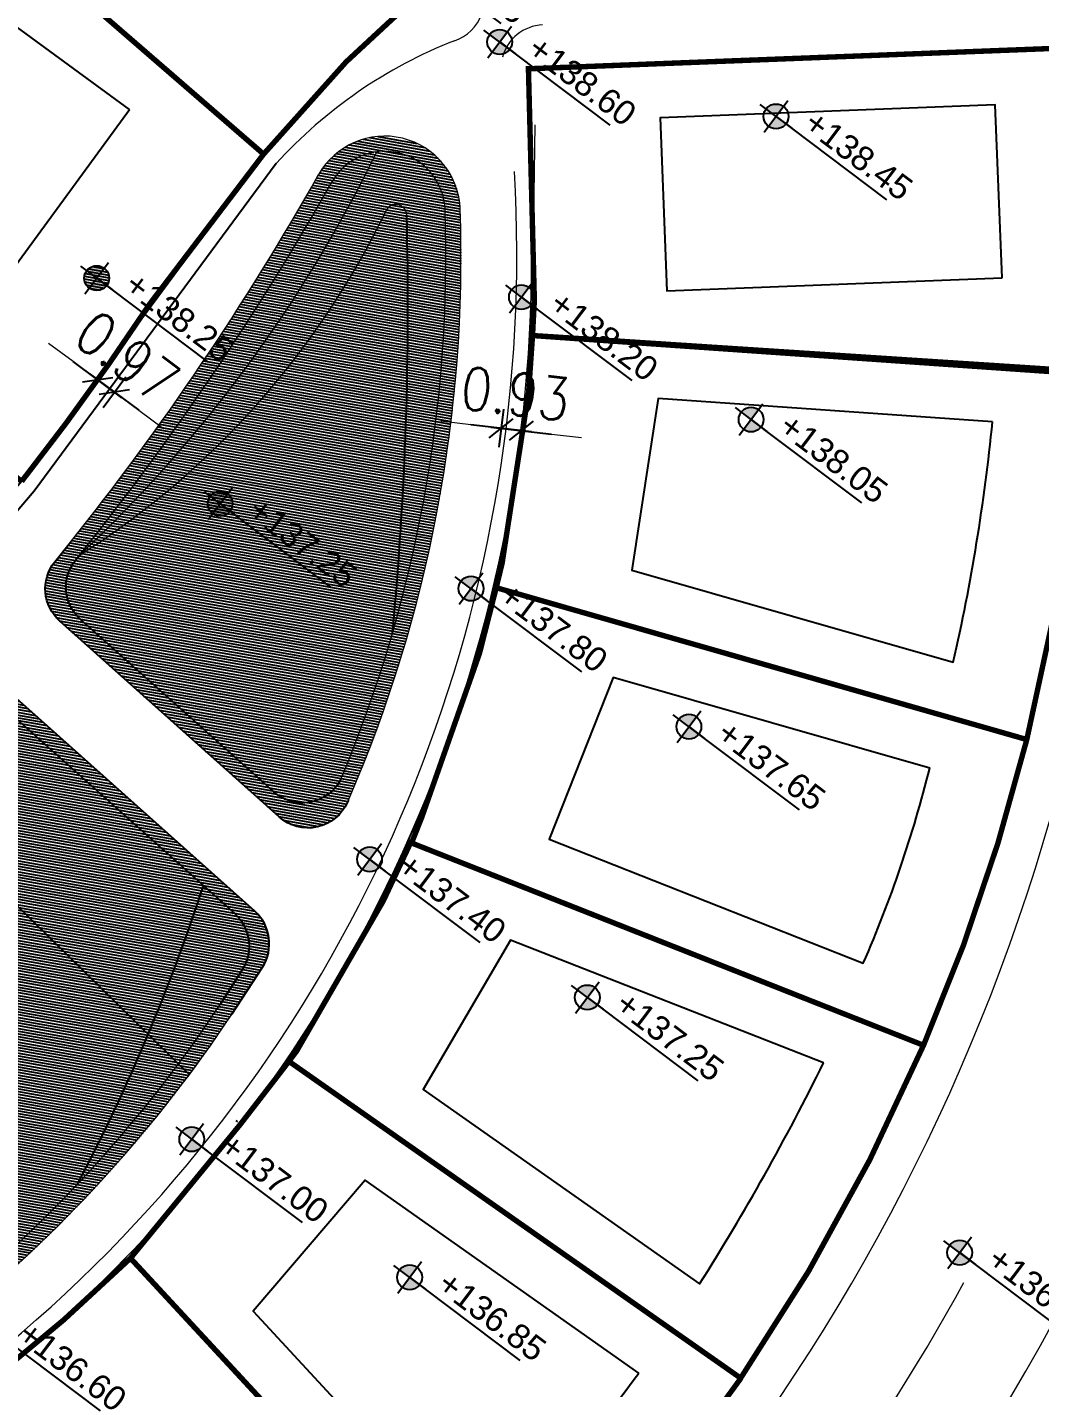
# Model space of a CAD drawing. Header units: inches. Extents: x 2 to 806, y 2 to 666.
# Drawn here: x 343.7 to 390.5, y 373.7 to 436.6 of the extents above; entities that cross this region are included whole.
import ezdxf
from ezdxf.enums import TextEntityAlignment as Align

# ---------------------------------------------------------------- set-up
doc = ezdxf.new("R2010")
doc.units = ezdxf.units.IN
doc.header["$MEASUREMENT"] = 0
for name, pattern in [('ACAD_ISO04W100', [30, 24, -3, 0, -3]), ('DASHED', [0.75, 0.5, -0.25]), ('DASHED2', [0.375, 0.25, -0.125])]:
    doc.linetypes.add(name, pattern=pattern)
for name, color, linetype in [('.', 7, 'Continuous'), ('ASPHALT', 4, 'Continuous'), ('CL', 1, 'ACAD_ISO04W100'), ('comments', 1, 'Continuous'), ('ELV2', 4, 'Continuous'), ('furniture', 8, 'Continuous'), ('Land line', 210, 'Continuous'), ('pathway levels', 250, 'Continuous'), ('PAVEMENT', 2, 'Continuous'), ('sec line', 252, 'ACAD_ISO04W100'), ('set pack', 253, 'DASHED2'), ('V-NODE-TEXT', 11, 'Continuous'), ('Water Surface Level', 10, 'Continuous')]:
    doc.layers.add(name, color=color, linetype=linetype)
doc.styles.add('AUC-2-5', font='romans.shx', dxfattribs={"width": 0.85})
doc.styles.add('SDC-TEXT', font='arial.ttf')
doc.dimstyles.new('AUC-750-N mtr', dxfattribs={"dimscale": 0.5625, "dimtxt": 3.5, "dimasz": 2.5, "dimexe": 2.5, "dimexo": 2, "dimgap": 1.2, "dimtad": 1, "dimzin": 1, "dimdsep": 46, "dimtxsty": 'AUC-2-5', "dimblk": 'AUC-DIMTICK', "dimcen": 1, "dimse1": 1, "dimse2": 1, "dimclrd": 1, "dimclre": 1, "dimclrt": 2, "dimadec": 0, "dimazin": 0, "dimtfac": 1, "dimtix": 1, "dimtmove": 2, "dimatfit": 3, "dimfxl": 1, "dimlwd": 0, "dimlwe": -1, "dimarcsym": 0})
pattern_1 = [(349.850078208, (-1019091.39202, 51543.46572), (0.022028057086, 0.123043751166), [])]

# ---------------------------------------------------------------- blocks, each defined once
blk = doc.blocks.new('*U361')
for points in [[(0, 1.02, 0.414214), (-1.02, 0), (0, 0)], [(0, -1.02, 0.414214), (1.02, 0), (0, 0)]]:
    blk.add_hatch(color=256).paths.add_polyline_path(points)
for p, q in [((0, -1.62), (0, 1.62)), ((1.62, 0), (-1.62, 0)), ((0, 0), (1.62, 0)), ((11.38, 0), (1.62, 0))]:
    blk.add_line(p, q)
blk.add_circle((0, 0), 1.02)
at = {"style": 'SDC-TEXT'}
blk.add_attdef('LEVEL', text='', height=2, dxfattribs=at).set_placement((2.24, 2.53), align=Align.TOP_LEFT)
blk.add_attdef('T.O.C.', (2.24, -2.56), '', height=2, dxfattribs=at)
blk = doc.blocks.new('*U362')
for points in [[(0, 1.02, 0.414214), (-1.02, 0), (0, 0)], [(0, -1.02, 0.414214), (1.02, 0), (0, 0)]]:
    blk.add_hatch(color=256).paths.add_polyline_path(points)
for p, q in [((0, -1.62), (0, 1.62)), ((1.62, 0), (-1.62, 0)), ((0, 0), (1.62, 0)), ((11.38, 0), (1.62, 0))]:
    blk.add_line(p, q)
blk.add_circle((0, 0), 1.02)
at = {"style": 'SDC-TEXT'}
blk.add_attdef('LEVEL', text='', height=2, dxfattribs=at).set_placement((2.24, 2.53), align=Align.TOP_LEFT)
blk.add_attdef('T.O.C.', (2.24, -2.56), '', height=2, dxfattribs=at)
blk = doc.blocks.new('*U330')
for points in [[(0, 1.02, 0.414214), (-1.02, 0), (0, 0)], [(0, -1.02, 0.414214), (1.02, 0), (0, 0)]]:
    blk.add_hatch(color=256).paths.add_polyline_path(points)
for p, q in [((0, -1.62), (0, 1.62)), ((1.62, 0), (-1.62, 0)), ((0, 0), (1.62, 0)), ((11.38, 0), (1.62, 0))]:
    blk.add_line(p, q)
blk.add_circle((0, 0), 1.02)
at = {"style": 'SDC-TEXT'}
blk.add_attdef('LEVEL', text='', height=2, dxfattribs=at).set_placement((2.24, 2.53), align=Align.TOP_LEFT)
blk.add_attdef('T.O.C.', (2.24, -2.56), '', height=2, dxfattribs=at)
blk = doc.blocks.new('*U331')
for points in [[(0, 1.02, 0.414214), (-1.02, 0), (0, 0)], [(0, -1.02, 0.414214), (1.02, 0), (0, 0)]]:
    blk.add_hatch(color=256).paths.add_polyline_path(points)
for p, q in [((0, -1.62), (0, 1.62)), ((1.62, 0), (-1.62, 0)), ((0, 0), (1.62, 0)), ((11.38, 0), (1.62, 0))]:
    blk.add_line(p, q)
blk.add_circle((0, 0), 1.02)
at = {"style": 'SDC-TEXT'}
blk.add_attdef('LEVEL', text='', height=2, dxfattribs=at).set_placement((2.24, 2.53), align=Align.TOP_LEFT)
blk.add_attdef('T.O.C.', (2.24, -2.56), '', height=2, dxfattribs=at)
blk = doc.blocks.new('*U332')
for points in [[(0, 1.02, 0.414214), (-1.02, 0), (0, 0)], [(0, -1.02, 0.414214), (1.02, 0), (0, 0)]]:
    blk.add_hatch(color=256).paths.add_polyline_path(points)
for p, q in [((0, -1.62), (0, 1.62)), ((1.62, 0), (-1.62, 0)), ((0, 0), (1.62, 0)), ((11.38, 0), (1.62, 0))]:
    blk.add_line(p, q)
blk.add_circle((0, 0), 1.02)
at = {"style": 'SDC-TEXT'}
blk.add_attdef('LEVEL', text='', height=2, dxfattribs=at).set_placement((2.24, 2.53), align=Align.TOP_LEFT)
blk.add_attdef('T.O.C.', (2.24, -2.56), '', height=2, dxfattribs=at)
blk = doc.blocks.new('*U333')
for points in [[(0, 1.02, 0.414214), (-1.02, 0), (0, 0)], [(0, -1.02, 0.414214), (1.02, 0), (0, 0)]]:
    blk.add_hatch(color=256).paths.add_polyline_path(points)
for p, q in [((0, -1.62), (0, 1.62)), ((1.62, 0), (-1.62, 0)), ((0, 0), (1.62, 0)), ((11.38, 0), (1.62, 0))]:
    blk.add_line(p, q)
blk.add_circle((0, 0), 1.02)
at = {"style": 'SDC-TEXT'}
blk.add_attdef('LEVEL', text='', height=2, dxfattribs=at).set_placement((2.24, 2.53), align=Align.TOP_LEFT)
blk.add_attdef('T.O.C.', (2.24, -2.56), '', height=2, dxfattribs=at)
blk = doc.blocks.new('*U334')
for points in [[(0, 1.02, 0.414214), (-1.02, 0), (0, 0)], [(0, -1.02, 0.414214), (1.02, 0), (0, 0)]]:
    blk.add_hatch(color=256).paths.add_polyline_path(points)
for p, q in [((0, -1.62), (0, 1.62)), ((1.62, 0), (-1.62, 0)), ((0, 0), (1.62, 0)), ((11.38, 0), (1.62, 0))]:
    blk.add_line(p, q)
blk.add_circle((0, 0), 1.02)
at = {"style": 'SDC-TEXT'}
blk.add_attdef('LEVEL', text='', height=2, dxfattribs=at).set_placement((2.24, 2.53), align=Align.TOP_LEFT)
blk.add_attdef('T.O.C.', (2.24, -2.56), '', height=2, dxfattribs=at)
blk = doc.blocks.new('*U220')
for points in [[(0, 1.02, 0.414214), (-1.02, 0), (0, 0)], [(0, -1.02, 0.414214), (1.02, 0), (0, 0)]]:
    blk.add_hatch(color=256).paths.add_polyline_path(points)
for p, q in [((0, -1.62), (0, 1.62)), ((1.62, 0), (-1.62, 0)), ((0, 0), (1.62, 0)), ((11.38, 0), (1.62, 0))]:
    blk.add_line(p, q)
blk.add_circle((0, 0), 1.02)
at = {"style": 'SDC-TEXT'}
blk.add_attdef('LEVEL', text='', height=2, dxfattribs=at).set_placement((2.24, 2.53), align=Align.TOP_LEFT)
blk.add_attdef('T.O.C.', (2.24, -2.56), '', height=2, dxfattribs=at)
blk = doc.blocks.new('*U221')
for points in [[(0, 1.02, 0.414214), (-1.02, 0), (0, 0)], [(0, -1.02, 0.414214), (1.02, 0), (0, 0)]]:
    blk.add_hatch(color=256).paths.add_polyline_path(points)
for p, q in [((0, -1.62), (0, 1.62)), ((1.62, 0), (-1.62, 0)), ((0, 0), (1.62, 0)), ((11.38, 0), (1.62, 0))]:
    blk.add_line(p, q)
blk.add_circle((0, 0), 1.02)
at = {"style": 'SDC-TEXT'}
blk.add_attdef('LEVEL', text='', height=2, dxfattribs=at).set_placement((2.24, 2.53), align=Align.TOP_LEFT)
blk.add_attdef('T.O.C.', (2.24, -2.56), '', height=2, dxfattribs=at)
blk = doc.blocks.new('*U135')
for points in [[(0, 1.02, 0.414214), (-1.02, 0), (0, 0)], [(0, -1.02, 0.414214), (1.02, 0), (0, 0)]]:
    blk.add_hatch(color=256).paths.add_polyline_path(points)
for p, q in [((0, -1.62), (0, 1.62)), ((1.62, 0), (-1.62, 0)), ((0, 0), (1.62, 0)), ((11.38, 0), (1.62, 0))]:
    blk.add_line(p, q)
blk.add_circle((0, 0), 1.02)
at = {"style": 'SDC-TEXT'}
blk.add_attdef('LEVEL', text='', height=2, dxfattribs=at).set_placement((2.24, 2.53), align=Align.TOP_LEFT)
blk.add_attdef('T.O.C.', (2.24, -2.56), '', height=2, dxfattribs=at)
blk = doc.blocks.new('*U136')
for points in [[(0, 1.02, 0.414214), (-1.02, 0), (0, 0)], [(0, -1.02, 0.414214), (1.02, 0), (0, 0)]]:
    blk.add_hatch(color=256).paths.add_polyline_path(points)
for p, q in [((0, -1.62), (0, 1.62)), ((1.62, 0), (-1.62, 0)), ((0, 0), (1.62, 0)), ((11.38, 0), (1.62, 0))]:
    blk.add_line(p, q)
blk.add_circle((0, 0), 1.02)
at = {"style": 'SDC-TEXT'}
blk.add_attdef('LEVEL', text='', height=2, dxfattribs=at).set_placement((2.24, 2.53), align=Align.TOP_LEFT)
blk.add_attdef('T.O.C.', (2.24, -2.56), '', height=2, dxfattribs=at)
blk = doc.blocks.new('*U137')
for points in [[(0, 1.02, 0.414214), (-1.02, 0), (0, 0)], [(0, -1.02, 0.414214), (1.02, 0), (0, 0)]]:
    blk.add_hatch(color=256).paths.add_polyline_path(points)
for p, q in [((0, -1.62), (0, 1.62)), ((1.62, 0), (-1.62, 0)), ((0, 0), (1.62, 0)), ((11.38, 0), (1.62, 0))]:
    blk.add_line(p, q)
blk.add_circle((0, 0), 1.02)
at = {"style": 'SDC-TEXT'}
blk.add_attdef('LEVEL', text='', height=2, dxfattribs=at).set_placement((2.24, 2.53), align=Align.TOP_LEFT)
blk.add_attdef('T.O.C.', (2.24, -2.56), '', height=2, dxfattribs=at)
blk = doc.blocks.new('*U130')
for points in [[(0, 1.02, 0.414214), (-1.02, 0), (0, 0)], [(0, -1.02, 0.414214), (1.02, 0), (0, 0)]]:
    blk.add_hatch(color=256).paths.add_polyline_path(points)
for p, q in [((0, -1.62), (0, 1.62)), ((1.62, 0), (-1.62, 0)), ((0, 0), (1.62, 0)), ((11.38, 0), (1.62, 0))]:
    blk.add_line(p, q)
blk.add_circle((0, 0), 1.02)
at = {"style": 'SDC-TEXT'}
blk.add_attdef('LEVEL', text='', height=2, dxfattribs=at).set_placement((2.24, 2.53), align=Align.TOP_LEFT)
blk.add_attdef('T.O.C.', (2.24, -2.56), '', height=2, dxfattribs=at)
blk = doc.blocks.new('*U131')
for points in [[(0, 1.02, 0.414214), (-1.02, 0), (0, 0)], [(0, -1.02, 0.414214), (1.02, 0), (0, 0)]]:
    blk.add_hatch(color=256).paths.add_polyline_path(points)
for p, q in [((0, -1.62), (0, 1.62)), ((1.62, 0), (-1.62, 0)), ((0, 0), (1.62, 0)), ((11.38, 0), (1.62, 0))]:
    blk.add_line(p, q)
blk.add_circle((0, 0), 1.02)
at = {"style": 'SDC-TEXT'}
blk.add_attdef('LEVEL', text='', height=2, dxfattribs=at).set_placement((2.24, 2.53), align=Align.TOP_LEFT)
blk.add_attdef('T.O.C.', (2.24, -2.56), '', height=2, dxfattribs=at)
blk = doc.blocks.new('*U128')
for points in [[(0, 1.02, 0.414214), (-1.02, 0), (0, 0)], [(0, -1.02, 0.414214), (1.02, 0), (0, 0)]]:
    blk.add_hatch(color=256).paths.add_polyline_path(points)
for p, q in [((0, -1.62), (0, 1.62)), ((1.62, 0), (-1.62, 0)), ((0, 0), (1.62, 0)), ((11.38, 0), (1.62, 0))]:
    blk.add_line(p, q)
blk.add_circle((0, 0), 1.02)
at = {"style": 'SDC-TEXT'}
blk.add_attdef('LEVEL', text='', height=2, dxfattribs=at).set_placement((2.24, 2.53), align=Align.TOP_LEFT)
blk.add_attdef('T.O.C.', (2.24, -2.56), '', height=2, dxfattribs=at)
blk = doc.blocks.new('*U144')
for points in [[(0, 1.02, 0.414214), (-1.02, 0), (0, 0)], [(0, -1.02, 0.414214), (1.02, 0), (0, 0)]]:
    blk.add_hatch(color=256).paths.add_polyline_path(points)
for p, q in [((0, -1.62), (0, 1.62)), ((1.62, 0), (-1.62, 0)), ((0, 0), (1.62, 0)), ((11.38, 0), (1.62, 0))]:
    blk.add_line(p, q)
blk.add_circle((0, 0), 1.02)
at = {"style": 'SDC-TEXT'}
blk.add_attdef('LEVEL', text='', height=2, dxfattribs=at).set_placement((2.24, 2.53), align=Align.TOP_LEFT)
blk.add_attdef('T.O.C.', (2.24, -2.56), '', height=2, dxfattribs=at)
blk = doc.blocks.new('AUC-DIMTICK')
at = {"color": 1}
for p, q in [((0, 0.63), (0, -0.63)), ((1, 0), (-1, 0)), ((-0.356, -0.356), (0.356, 0.356))]:
    blk.add_line(p, q, dxfattribs=at)
blk = doc.blocks.new('*D475')
at = {"layer": 'Defpoints', "color": 0, "linetype": 'ByBlock', "transparency": 16777216}
for p in [(365.675, 418.384), (366.598, 418.276), (366.562, 417.965)]:
    blk.add_point(p, dxfattribs=at)
at = {"layer": 'furniture', "color": 1, "linetype": 'ByBlock', "lineweight": 0, "transparency": 16777216}
for p, q in [((364.242, 418.237), (362.845, 418.4)), ((365.639, 418.073), (366.562, 417.965)), ((367.959, 417.802), (369.355, 417.639))]:
    blk.add_line(p, q, dxfattribs=at)
at = {"layer": 'furniture', "color": 1, "linetype": 'ByBlock', "lineweight": 0, "transparency": 16777216, "xscale": 1.40625, "yscale": 1.40625, "zscale": 1.40625}
for p, rotation in [((365.639, 418.073), 353.3317763880247), ((366.562, 417.965), 173.3317763880246)]:
    blk.add_blockref('AUC-DIMTICK', p, dxfattribs=dict(at, rotation=rotation))
at = {"layer": 'furniture', "color": 2, "linetype": 'ByBlock', "transparency": 16777216, "insert": (366.293, 419.668), "char_height": 1.9688, "attachment_point": 5, "rotation": 353.33178, "style": 'AUC-2-5'}
blk.add_mtext('0.93', dxfattribs=at)
blk = doc.blocks.new('*D476')
at = {"layer": 'Defpoints', "color": 0, "linetype": 'ByBlock', "transparency": 16777216}
for p in [(347.246, 420.68), (348.03, 420.1), (347.761, 419.738)]:
    blk.add_point(p, dxfattribs=at)
at = {"layer": 'furniture', "color": 1, "linetype": 'ByBlock', "lineweight": 0, "transparency": 16777216}
for p, q in [((345.847, 421.153), (344.717, 421.989)), ((346.978, 420.317), (347.761, 419.738)), ((348.892, 418.901), (350.022, 418.065))]:
    blk.add_line(p, q, dxfattribs=at)
at = {"layer": 'furniture', "color": 1, "linetype": 'ByBlock', "lineweight": 0, "transparency": 16777216, "xscale": 1.40625, "yscale": 1.40625, "zscale": 1.40625}
for p, rotation in [((346.978, 420.317), 323.5103765537725), ((347.761, 419.738), 143.5103765537725)]:
    blk.add_blockref('AUC-DIMTICK', p, dxfattribs=dict(at, rotation=rotation))
at = {"layer": 'furniture', "color": 2, "linetype": 'ByBlock', "transparency": 16777216, "insert": (348.356, 421.361), "char_height": 1.9688, "attachment_point": 5, "rotation": 323.51038, "style": 'AUC-2-5'}
blk.add_mtext('0.97', dxfattribs=at)

msp = doc.modelspace()

# ---------------------------------------------------------------- hatches: boundary and pattern name
at = {"layer": '.', "linetype": 'ByBlock', "true_color": 0x136734, "transparency": 33554633}
h = msp.add_hatch(dxfattribs=at)
h.set_pattern_fill('ANSI31', color=116, angle=-55.14992)
h.set_pattern_definition(pattern_1)
h.paths.add_polyline_path([(358.539, 400.803, 0.111842), (363.743, 428.194, 0.757223), (357.197, 429.792, -0.040063), (345.671, 412.733), (345.004, 411.903, 0.399326), (345.231, 409.158), (355.374, 400.109, 0.510833)])
h.paths.add_polyline_path([(355.121, 401.273), (346.193, 409.237, -0.399398), (345.966, 411.983), (346.144, 412.205, 0.040291), (357.807, 429.448, -0.757228), (363.043, 428.169, -0.108662), (358.206, 401.804, -0.482369)], flags=16)
h.paths.add_polyline_path([(352.071, 414.584, -1), (353.223, 414.584, -1)], flags=0)
edge = h.paths.add_edge_path(flags=16)
edge.add_line((352.058, 421.158), (347.67, 424.46))
edge = h.paths.add_edge_path(flags=16)
edge.add_arc((346.941, 425.009), 0.576, 0, 360)
edge = h.paths.add_edge_path(flags=16)
edge.add_line((347.67, 424.46), (346.212, 425.557))
edge = h.paths.add_edge_path(flags=16)
edge.add_line((346.941, 425.009), (347.67, 424.46))
edge = h.paths.add_edge_path(flags=16)
edge.add_line((346.392, 424.28), (347.489, 425.738))
h.paths.add_polyline_path([(347.713, 424.417), (352.747, 420.63), (353.784, 422.008), (348.75, 425.795)], flags=24)
h.paths.add_polyline_path([(353.419, 413.993), (358.453, 410.205), (359.49, 411.583), (354.456, 415.371)], flags=8)
at = {"layer": '.', "linetype": 'ByBlock', "transparency": 33554633}
h = msp.add_hatch(dxfattribs=at)
h.set_pattern_fill('ANSI31', color=34, angle=-55.14992)
h.set_pattern_definition(pattern_1)
h.paths.add_polyline_path([(346.144, 412.205, 0.14021), (360.321, 428.134, -0.78682), (361.271, 427.93, -0.030143), (360.616, 408.617, 0.079435), (363.043, 428.169, 0.44143), (359.89, 430.849, -0.090928)])
h = msp.add_hatch(dxfattribs=at)
h.set_pattern_fill('ANSI31', color=34, angle=-55.14992)
h.set_pattern_definition(pattern_1)
h.paths.add_polyline_path([(346.144, 412.205, 0.14021), (360.321, 428.134, -0.78682), (361.271, 427.93, -0.030143), (360.616, 408.617, 0.079435), (363.043, 428.169, 0.44143), (359.89, 430.849, -0.090928)])
edge = h.paths.add_edge_path(flags=17)
edge.add_line((352.058, 421.158), (347.67, 424.46))
edge = h.paths.add_edge_path(flags=17)
edge.add_arc((346.941, 425.009), 0.576, 0, 360)
edge = h.paths.add_edge_path(flags=17)
edge.add_line((347.67, 424.46), (346.212, 425.557))
edge = h.paths.add_edge_path(flags=17)
edge.add_line((346.941, 425.009), (347.67, 424.46))
edge = h.paths.add_edge_path(flags=17)
edge.add_line((346.392, 424.28), (347.489, 425.738))
h.paths.add_polyline_path([(347.713, 424.417), (352.747, 420.63), (353.784, 422.008), (348.75, 425.795)], flags=25)
edge = h.paths.add_edge_path(flags=17)
edge.add_line((357.764, 410.734), (353.376, 414.036))
edge = h.paths.add_edge_path(flags=17)
edge.add_arc((352.647, 414.584), 0.576, 0, 360)
edge = h.paths.add_edge_path(flags=17)
edge.add_line((353.376, 414.036), (351.918, 415.133))
edge = h.paths.add_edge_path(flags=17)
edge.add_line((352.647, 414.584), (353.376, 414.036))
edge = h.paths.add_edge_path(flags=17)
edge.add_line((352.098, 413.855), (353.196, 415.313))
h.paths.add_polyline_path([(353.419, 413.993), (358.453, 410.205), (359.49, 411.583), (354.456, 415.371)], flags=25)
h = msp.add_hatch(dxfattribs=at)
h.set_pattern_fill('ANSI31', color=34, angle=-55.14992)
h.set_pattern_definition([(349.850078208, (-1019027.51842, 51454.2085), (0.022028057086, 0.123043751166), [])])
h.paths.add_polyline_path([(359.89, 430.849, 0.23668), (357.807, 429.448, -0.040291), (346.144, 412.205, 0.090928)])
at = {"layer": '.', "linetype": 'ByBlock', "true_color": 0x105689, "transparency": 33554633}
h = msp.add_hatch(dxfattribs=at)
h.set_pattern_fill('ANSI31', color=146, angle=-55.14992)
h.set_pattern_definition([(349.850078208, (-1019059.73454, 51411.17795), (0.022028057086, 0.123043751166), [])])
h.paths.add_polyline_path([(360.616, 408.617, 0.030143), (361.271, 427.93, 0.78682), (360.321, 428.134, -0.14021), (346.144, 412.205), (345.966, 411.983, 0.399398), (346.193, 409.237), (355.121, 401.273, 0.482369), (358.206, 401.804, 0.028977)])
at = {"layer": '.', "linetype": 'ByBlock', "true_color": 0x136734, "transparency": 33554633}
h = msp.add_hatch(dxfattribs=at)
h.set_pattern_fill('ANSI31', color=116, angle=-55.14992)
h.set_pattern_definition(pattern_1)
h.paths.add_polyline_path([(340.886, 377.35, 0.073186), (353.192, 390.994), (354.599, 393.172, 0.369594), (354.251, 395.75), (342.662, 406.089, 0.40697), (339.871, 405.965), (338.598, 404.607, -0.02778), (328.215, 394.793, 0.39682), (327.914, 392.052), (338.483, 377.981, 0.348124)])
h.paths.add_polyline_path([(338.574, 379.026), (328.858, 391.961, -0.416068), (329.267, 394.768, 0.026391), (339.154, 404.176), (339.916, 404.988, -0.406876), (342.706, 405.112), (353.336, 395.628, -0.369039), (353.687, 393.054), (352.68, 391.489, -0.070042), (341.136, 378.474, -0.373323)], flags=16)
h.paths.add_polyline_path([(334.884, 390.33, -1), (336.036, 390.33, -1)], flags=0)
edge = h.paths.add_edge_path()
edge.add_line((340.057, 406.324), (335.669, 409.626))
edge = h.paths.add_edge_path()
edge.add_arc((334.94, 410.175), 0.576, 0, 360)
edge = h.paths.add_edge_path()
edge.add_line((335.669, 409.626), (334.211, 410.723))
edge = h.paths.add_edge_path()
edge.add_line((334.94, 410.175), (335.669, 409.626))
edge = h.paths.add_edge_path()
edge.add_line((334.391, 409.446), (335.488, 410.904))
h.paths.add_polyline_path([(335.712, 409.584), (340.746, 405.796), (341.783, 407.174), (336.749, 410.961)], flags=9)
h.paths.add_polyline_path([(336.232, 389.739), (341.266, 385.951), (342.303, 387.329), (337.269, 391.117)], flags=8)
at = {"layer": '.', "linetype": 'ByBlock', "true_color": 0x105689, "transparency": 33554633}
h = msp.add_hatch(dxfattribs=at)
h.set_pattern_fill('ANSI31', color=146, angle=-55.14992)
h.set_pattern_definition(pattern_1)
h.paths.add_polyline_path([(329.294, 394.789, 0.421148), (328.858, 391.961), (338.574, 379.026, 0.373323), (341.136, 378.474, 0.027203), (346.055, 383.147, 0.042602), (351.874, 396.933), (342.872, 404.963, -0.153974)])
h.paths.add_polyline_path([(336.036, 390.33, -1), (334.884, 390.33, -1)], flags=16)
h.paths.add_polyline_path([(336.232, 389.739), (341.266, 385.951), (342.303, 387.329), (337.269, 391.117)], flags=24)
at = {"layer": '.', "linetype": 'ByBlock', "transparency": 33554633}
h = msp.add_hatch(dxfattribs=at)
h.set_pattern_fill('ANSI31', color=34, angle=-55.14992)
h.set_pattern_definition(pattern_1)
h.paths.add_polyline_path([(353.687, 393.054, 0.369039), (353.336, 395.628), (351.874, 396.933, -0.042602), (346.055, 383.147, 0.042757), (352.68, 391.489)])
at = {"layer": '.', "linetype": 'ByBlock', "true_color": 0x136734, "transparency": 33554633}
h = msp.add_hatch(dxfattribs=at)
h.set_pattern_fill('ANSI31', color=116, angle=-55.14992)
h.set_pattern_definition(pattern_1)
h.paths.add_polyline_path([(427.728, 383.065, -0.410972), (429.362, 383.885), (432.202, 382.961, -0.324759), (433.583, 381.059), (433.583, 375.519), (434.283, 374.992), (434.283, 381.567, 0.324759), (432.902, 383.469), (429.578, 384.551, 0.410972), (427.065, 383.289, -0.079504), (407.431, 345.984, 0.401201), (407.762, 343.239), (422.61, 331.04, 0.467957), (425.627, 331.613, 0.045452), (430.668, 342.993), (430.078, 343.436, -0.043108), (425.432, 332.713, -0.47204), (422.402, 332.117), (408.722, 343.356, -0.399774), (408.386, 346.093, 0.078266)])
h.paths.add_polyline_path([(430.078, 343.436), (430.668, 342.993, 0.034896), (433.093, 352.244), (432.468, 352.714, -0.035319)], flags=17)
h.paths.add_polyline_path([(432.468, 352.714), (433.093, 352.244, 0.018971), (433.864, 357.39), (433.212, 357.88, -0.019225)], flags=17)
h.paths.add_polyline_path([(434.284, 364.973), (434.283, 374.992), (433.583, 375.519), (433.584, 364.973, -0.026168), (433.212, 357.88), (433.864, 357.39, 0.027698)], flags=17)
h.paths.add_polyline_path([(419.635, 322.601, 0.394498), (419.401, 325.322), (404.391, 338.85, 0.42008), (401.54, 338.673, -0.052862), (380.99, 319.466, 0.387662), (380.494, 316.816), (392.168, 297.967, 0.417214), (394.939, 297.331, 0.044083), (410.552, 309.271, 0.215549), (411.364, 311.164), (411.327, 313.062, -0.216435), (411.818, 314.201, 0.041892)])
h.paths.add_polyline_path([(411.347, 314.719, 0.216435), (410.627, 313.048), (410.664, 311.15, -0.215549), (410.079, 309.787, -0.042456), (395.172, 298.31, -0.41922), (392.39, 298.939), (381.425, 316.643, -0.386313), (381.913, 319.287, 0.050369), (401.607, 337.684, -0.418646), (404.451, 337.853), (418.444, 325.242, -0.397367), (418.666, 322.506, -0.039407)], flags=16)
h.paths.add_polyline_path([(411.125, 316.918, -1), (410.467, 317.863, -1)], flags=0)
h.paths.add_polyline_path([(401.541, 318.926, -1), (400.882, 319.871, -1)], flags=0)
h.paths.add_polyline_path([(401.845, 304.153, -1), (401.186, 305.098, -1)], flags=0)
h.paths.add_polyline_path([(387.784, 295.564), (376.543, 313.958, 0.429304), (373.708, 314.566, -0.04234), (350.592, 301.478, 0.409784), (349.597, 298.853), (352.595, 292.057), (353.219, 292.377), (350.515, 298.506, -0.408525), (351.502, 301.127, 0.040105), (373.501, 313.578, -0.42517), (376.319, 312.981), (380.433, 306.321), (380.4, 306.304), (386.796, 295.839, -0.435676), (386.006, 293.018, -0.06497), (358.988, 283.275, -0.357132), (356.728, 284.421), (353.219, 292.377), (352.595, 292.057), (356.318, 283.616, 0.355564), (358.567, 282.467, 0.068008), (387.007, 292.749, 0.433564)])
h.paths.add_polyline_path([(337.053, 294.979, 0.420899), (334.6, 296.451, -0.043886), (311.472, 292.519, 0.403744), (309.635, 290.436), (309.897, 284.588, 0.365865), (311.65, 282.693, -0.004541), (316.999, 281.982, 0.047461), (338.008, 280.524, 0.476459), (339.903, 282.986)])
h.paths.add_polyline_path([(339.022, 283.667, -0.478903), (337.111, 281.205, -0.045484), (317.106, 282.674, 0.004054), (312.319, 283.315, -0.365375), (310.57, 285.21), (310.365, 289.795, -0.402307), (312.192, 291.877, 0.041335), (334.095, 295.597, -0.419357), (336.537, 294.122)], flags=16)
h.paths.add_polyline_path([(319.201, 288.035, -1), (318.542, 288.98, -1)], flags=0)
h.paths.add_polyline_path([(303.64, 285.576), (304.053, 289.901, 0.445446), (302.042, 292.091, -0.039936), (280.738, 293.577), (271.304, 294.998, 0.464849), (269.007, 292.98), (269.131, 286.871, 0.412256), (271.157, 284.912, -0.025543), (301.472, 283.774, 0.412256)])
h.paths.add_polyline_path([(300.846, 284.532, 0.024382), (271.839, 285.621, -0.41165), (269.816, 287.58), (269.724, 292.164, -0.464849), (272.021, 294.182), (280.634, 292.885, 0.038511), (301.283, 291.385, -0.443741), (303.282, 289.195), (303.009, 286.334, -0.411578)], flags=16)
h.paths.add_polyline_path([(281.373, 289.713, -1), (280.715, 290.658, -1)], flags=0)
h.paths.add_polyline_path([(411.568, 316.799), (416.602, 313.012), (417.639, 314.39), (412.605, 318.177)], flags=24)
h.paths.add_polyline_path([(402.288, 304.034), (407.322, 300.246), (408.358, 301.624), (403.325, 305.412)], flags=9)
h.paths.add_polyline_path([(401.984, 318.807), (407.018, 315.019), (408.055, 316.397), (403.021, 320.185)], flags=8)
h.paths.add_polyline_path([(373.268, 287.221), (375.48, 281.553), (378.231, 282.626), (376.019, 288.294)], flags=9)
edge = h.paths.add_edge_path()
edge.add_line((384.612, 287.186), (380.224, 290.488))
edge = h.paths.add_edge_path(flags=17)
edge.add_arc((379.495, 291.036), 0.576, -55.14992, 304.85008)
edge = h.paths.add_edge_path(flags=17)
edge.add_line((380.224, 290.488), (378.766, 291.585))
edge = h.paths.add_edge_path(flags=17)
edge.add_line((379.495, 291.036), (380.224, 290.488))
edge = h.paths.add_edge_path(flags=17)
edge.add_line((378.947, 290.307), (380.044, 291.765))
h.paths.add_polyline_path([(380.268, 290.445), (385.301, 286.657), (386.338, 288.035), (381.304, 291.823)], flags=9)
h.paths.add_polyline_path([(319.644, 287.916), (324.678, 284.129), (325.714, 285.507), (320.681, 289.294)], flags=8)
h.paths.add_polyline_path([(283.959, 297.947), (283.203, 291.91), (286.133, 291.543), (286.889, 297.58)], flags=24)
h.paths.add_polyline_path([(281.816, 289.594), (286.85, 285.806), (287.887, 287.184), (282.853, 290.972)], flags=8)
at = {"layer": '.', "linetype": 'ByBlock', "true_color": 0x105689, "transparency": 33554518}
h = msp.add_hatch(dxfattribs=at)
h.set_pattern_fill('ANSI31', color=146)
h.set_pattern_definition([(45, (-627753.62125, -809031.27318), (-0.088388347648, 0.088388347648), [])])
edge = h.paths.add_edge_path()
edge.add_line((399.578, 209.3), (395.864, 212.094))
edge.add_line((395.864, 212.094), (395.596, 212.297))
edge.add_arc((395.135, 212.643), 0.576, 189.64299, 323.04011, ccw=False)
edge.add_line((394.567, 212.546), (378.063, 204.955))
edge.add_line((378.063, 204.955), (373.229, 214.429))
edge.add_arc((335.165, 391.671), 181.283, 281.16013, 282.12055, ccw=False)
edge.add_arc((370.639, 211.854), 2, 101.16013, 214.85435)
edge.add_line((368.998, 210.711), (379.654, 195.41))
edge.add_line((379.654, 195.41), (399.578, 209.3))
edge = h.paths.add_edge_path()
edge.add_arc((411.228, 225.591), 9.23, 348.31644, 368.88672)
edge.add_arc((335.165, 391.671), 185.383, 289.93165, 297.35457, ccw=False)
edge.add_line((398.362, 217.392), (399.477, 214.804))
edge.add_line((399.477, 214.804), (395.578, 213.011))
edge.add_arc((395.135, 212.643), 0.576, 0, 39.75483, ccw=False)
edge.add_arc((395.135, 212.643), 0.576, -36.95989, 0, ccw=False)
edge.add_line((395.596, 212.297), (395.864, 212.094))
edge.add_line((395.864, 212.094), (399.578, 209.3))
edge.add_line((399.578, 209.3), (420.267, 223.722))
edge = h.paths.add_edge_path()
edge.add_line((432.167, 358.667), (431.886, 358.878))
edge.add_arc((431.426, 359.225), 0.576, 180, 323.04011, ccw=False)
edge.add_arc((431.426, 359.225), 0.576, 0, 180, ccw=False)
edge.add_arc((431.426, 359.225), 0.576, -36.95989, 0, ccw=False)
edge.add_line((431.886, 358.878), (432.155, 358.676))
edge.add_line((432.155, 358.676), (432.167, 358.667))
edge.add_arc((344.217, 367.641), 88.407, 354.1741, 358.27084)
edge.add_line((432.584, 364.973), (432.583, 375.874))
edge.add_arc((432.391, 376.417), 0.576, 180, 289.55505, ccw=False)
edge.add_arc((432.391, 376.417), 0.576, 70.44914, 180, ccw=False)
edge.add_line((432.583, 376.959), (432.583, 381.059))
edge.add_arc((438.213, 359.135), 22.635, 104.40242, 116.43445)
edge.add_arc((339.829, 409.253), 93.216, 317.34613, 341.32416, ccw=False)
edge.add_arc((409.992, 344.901), 2, 143.43328, 230.59435)
edge.add_line((408.722, 343.356), (422.402, 332.117))
edge.add_arc((423.672, 333.662), 2, 230.59435, 331.63466)
edge.add_arc((344.217, 367.641), 88.407, 336.72848, 344.45845)
edge.add_line((429.391, 343.953), (428.835, 344.372))
edge.add_line((428.835, 344.372), (428.566, 344.574))
edge.add_arc((428.106, 344.92), 0.576, 180, 323.04011, ccw=False)
edge.add_arc((428.106, 344.92), 0.576, 0, 180, ccw=False)
edge.add_arc((428.106, 344.92), 0.576, -36.95989, 0, ccw=False)
edge.add_line((428.566, 344.574), (428.835, 344.372))
edge.add_line((428.835, 344.372), (429.391, 343.953))
edge.add_arc((344.217, 367.641), 88.407, 344.45845, 354.1741)

# ---------------------------------------------------------------- linework, layer by layer
at = {"layer": 'ASPHALT', "lineweight": 0}
msp.add_lwpolyline([(378.175, 482.158), (204.541, 361.114, 0.678025), (208.348, 344.831), (289.105, 332.667, 0.450632), (394.681, 425.99), (394.68, 473.545, 0.606095), (378.175, 482.158)], format="xyb", dxfattribs=at)
msp.add_lwpolyline([(379.319, 480.517), (205.685, 359.473, 0.678025), (208.646, 346.809), (289.376, 334.649, 0.450546), (392.681, 425.99), (392.68, 473.545, 0.606095)], format="xyb", close=True, dxfattribs=at)
msp.add_arc((300.681, 425.984), 103, 261.43429, 0.00192, dxfattribs=at)
at = {"layer": 'CL', "lineweight": 0, "ltscale": 5}
msp.add_arc((300.681, 425.984), 98.5, 261.43429, 0.00192, dxfattribs=at)
at = {"layer": 'comments', "color": 3, "linetype": 'ByBlock'}
for points in [[(348.45, 432.794), (336.753, 441.363), (328.716, 430.392), (340.413, 421.823)], [(388.791, 425.03), (388.479, 433.024), (372.991, 432.419), (373.303, 424.425)]]:
    msp.add_lwpolyline(points, close=True, dxfattribs=at)
for points in [[(388.348, 418.371), (372.896, 419.446), (371.676, 411.512), (386.533, 407.261, 0.032015)], [(385.449, 402.366), (370.807, 406.56), (367.854, 399.084), (382.378, 393.346, 0.04151)], [(380.539, 388.747), (366.067, 394.414), (362.031, 387.513), (374.812, 378.536, 0.026879)], [(371.999, 374.404), (359.344, 383.322), (354.167, 377.279), (364.719, 365.877, 0.032231)]]:
    msp.add_lwpolyline(points, format="xyb", close=True, dxfattribs=at)
at = {"layer": 'comments', "color": 5, "linetype": 'ByBlock'}
for points in [[(358.577, 400.89), (358.535, 400.795, -0.50923), (355.374, 400.109), (345.231, 409.158, -0.399326), (345.004, 411.903), (345.671, 412.733)], [(358.206, 401.804, -0.482369), (355.121, 401.273), (346.193, 409.237, -0.399398), (345.966, 411.983), (346.144, 412.205)], [(353.192, 390.994), (354.599, 393.172, 0.369594), (354.251, 395.75), (342.662, 406.089, 0.40697), (339.871, 405.965), (338.598, 404.607)], [(352.68, 391.489), (353.687, 393.054, 0.369039), (353.336, 395.628), (342.706, 405.112, 0.406876), (339.916, 404.988), (339.154, 404.176)]]:
    msp.add_lwpolyline(points, format="xyb", dxfattribs=at)
at = {"layer": 'comments', "color": 3, "linetype": 'ByBlock', "lineweight": 0}
for centre, radius, start, end in [((362.859, 437.882), 2, 288.06895, 340.55156), ((367.632, 434.711), 2, 92.21859, 165.18402), ((371.493, 415.537), 21.958, 111.40232, 137.73836)]:
    msp.add_arc(centre, radius, start, end, dxfattribs=at)
at = {"layer": 'Land line', "lineweight": 0}
msp.add_line((367.047, 421.395), (366.845, 419.261), dxfattribs=at)
at = {"layer": 'PAVEMENT', "lineweight": 0}
for centre, radius, start, end in [((297.568, 427.881), 134.607, 306.04511, 3.79403), ((360.245, 428.071), 3.5, 2.00708, 150.54242), ((360.245, 428.071), 2.8, 2.00708, 150.54242), ((300.696, 426.1), 66.435, 262.70385, 3.34638), ((300.696, 426.1), 65.665, 262.70385, 3.34638), ((245.155, 493.074), 128.678, 321.36549, 330.54242), ((245.155, 493.074), 129.378, 321.31345, 330.54242), ((300.681, 425.984), 62.4, 337.20099, 2.00708), ((300.681, 425.984), 63.1, 336.56674, 2.00708), ((300.681, 425.984), 92, 261.43429, 0.00192), ((300.681, 425.984), 62.4, 310.41487, 326.44108), ((300.681, 425.984), 63.1, 309.58007, 326.3231)]:
    msp.add_arc(centre, radius, start, end, dxfattribs=at)
at = {"layer": 'sec line'}
msp.add_line((334.094, 404.994), (353.572, 385.896), dxfattribs=at)
at = {"layer": 'set pack', "color": 1, "linetype": 'DASHED', "lineweight": 0, "ltscale": 70}
for p, q in [((335.978, 446.914), (354.655, 430.738)), ((367.191, 432.095), (367.047, 421.395)), ((349.418, 423.853), (354.655, 430.738))]:
    msp.add_line(p, q, dxfattribs=at)
at = {"layer": 'set pack', "linetype": 'DASHED', "lineweight": 0, "ltscale": 70}
for p, q in [((367.087, 422.356), (392.52, 420.587)), ((385.449, 402.366), (370.807, 406.56)), ((361.304, 398.983), (385.179, 389.595)), ((355.715, 388.893), (376.705, 374.153))]:
    msp.add_line(p, q, dxfattribs=at)
at = {"layer": 'set pack', "color": 1, "linetype": 'ByBlock', "lineweight": 0, "const_width": 0.25}
for points in [[(367.212, 442.372), (365.54, 444.745), (353.263, 462.353), (351.908, 461.408, 0.060192), (335.978, 446.914), (354.655, 430.738, -0.07024)], [(349.418, 423.853), (354.655, 430.738), (335.978, 446.914, 0.032258), (328.823, 437.488, -0.020373), (324.053, 430.885), (343.471, 415.619, 0.020373)], [(392.52, 420.587, 0.025198), (392.607, 429.574), (392.63, 435.68), (366.898, 434.683), (367.172, 423.985), (367.087, 422.356)], [(389.935, 403.687, 0.04682), (392.528, 420.703), (367.087, 422.356), (366.906, 419.734), (365.68, 411.828), (365.408, 410.705)], [(385.161, 389.559), (361.453, 398.925), (360.185, 396.226), (356.185, 389.297), (355.827, 388.815), (376.708, 374.179, 0.047743)], [(376.718, 374.172), (355.827, 388.815), (353.572, 385.896), (348.501, 379.719), (365.816, 361.011, 0.045707)], [(365.816, 361.011), (348.502, 379.72, -0.038989), (338.821, 371.671), (354.385, 351.284, 0.041951)]]:
    msp.add_lwpolyline(points, format="xyb", close=True, dxfattribs=at)
at = {"layer": 'set pack', "linetype": 'DASHED', "lineweight": 0, "ltscale": 70}
for points in [[(328.716, 430.392), (336.753, 441.363), (348.45, 432.794), (340.413, 421.823)], [(372.991, 432.419), (388.479, 433.024), (388.791, 425.03), (373.303, 424.425)]]:
    msp.add_lwpolyline(points, close=True, dxfattribs=at)
at = {"layer": 'set pack', "color": 1, "linetype": 'ByBlock', "lineweight": 0, "const_width": 0.25}
for points in [[(405.681, 425.987, -0.31423), (336.98, 327.458), (347.305, 304.051, 0.030133), (361.622, 310.536), (348.432, 332.47, -0.02979)], [(348.432, 332.47), (361.624, 310.533, 0.278142), (431.23, 425.988)], [(385.161, 389.559, 0.040586), (389.936, 403.687), (365.408, 410.705), (364.634, 407.666), (361.976, 400.121), (361.497, 398.907)]]:
    msp.add_lwpolyline(points, format="xyb", dxfattribs=at)
at = {"layer": 'set pack', "linetype": 'DASHED', "lineweight": 0, "ltscale": 70}
for points in [[(372.896, 419.446), (388.348, 418.371, -0.032015), (386.533, 407.261), (371.676, 411.512)], [(370.813, 406.574), (385.449, 402.366, -0.04151), (382.378, 393.346), (367.854, 399.084)], [(366.067, 394.414), (380.539, 388.747, -0.026879), (374.812, 378.536), (362.031, 387.513)], [(359.344, 383.322), (371.999, 374.404, -0.032231), (364.719, 365.877), (354.167, 377.279)]]:
    msp.add_lwpolyline(points, format="xyb", close=True, dxfattribs=at)
at = {"layer": 'set pack', "color": 1, "linetype": 'ByBlock', "lineweight": 0}
for centre, radius, start, end in [((402.136, 392.081), 61.228, 124.77701, 140.8485), ((300.681, 425.984), 105, 261.43429, 0.00192), ((300.685, 425.982), 66.362, 262.12938, 0.00334), ((245.439, 492.689), 124.7, 291.14448, 326.49492)]:
    msp.add_arc(centre, radius, start, end, dxfattribs=at)
at = {"layer": 'V-NODE-TEXT', "linetype": 'ByBlock'}
for p, q in [((355.242, 430.304), (344.043, 415.164)), ((344.043, 415.164), (337.523, 407.523))]:
    msp.add_line(p, q, dxfattribs=at)
msp.add_lwpolyline([(354.655, 430.738), (343.471, 415.619), (336.989, 408.021), (328.224, 399.433), (319.583, 392.426), (310.369, 386.23), (298.661, 379.915), (290.421, 376.385), (279.777, 372.802), (271.198, 370.234)], dxfattribs=at)
at = {"layer": 'V-NODE-TEXT', "lineweight": 0}
for centre, radius, start, end in [((302.181, 459.007), 64.213, 313.20856, 333.99067), ((325.388, 444.95), 38.769, 302.3699, 334.29564)]:
    msp.add_arc(centre, radius, start, end, dxfattribs=at)
at = {"layer": 'V-NODE-TEXT', "linetype": 'ByBlock', "lineweight": 0}
msp.add_arc((360.771, 427.917), 0.5, 1.51013, 154.29564, dxfattribs=at)
at = {"layer": 'V-NODE-TEXT', "linetype": 'ByBlock'}
for centre, radius, start, end in [((200.903, 423.703), 160.424, 354.604, 1.51013), ((268.213, 424.12), 87.967, 332.2395, 341.9973)]:
    msp.add_arc(centre, radius, start, end, dxfattribs=at)

# ---------------------------------------------------------------- block references
at = {"layer": 'ELV2', "color": 252}
ref = msp.add_blockref('*U330', (378.345, 432.481), dxfattribs=dict(at, xscale=0.5625047716006252, yscale=0.5625047716006252, zscale=0.5625047716006252, rotation=323.0401138320281))
ref.add_attrib('LEVEL', '+138.45', dxfattribs={"layer": '0', "height": 1.125, "rotation": 323.04011, "style": 'SDC-TEXT'}).set_placement((380.208, 432.862), align=Align.TOP_LEFT)
ref = msp.add_blockref('*U331', (377.192, 418.475), dxfattribs=dict(at, xscale=0.5625047716006252, yscale=0.5625047716006252, zscale=0.5625047716006252, rotation=323.0401138320281))
ref.add_attrib('LEVEL', '+138.05', dxfattribs={"layer": '0', "height": 1.125, "rotation": 323.04011, "style": 'SDC-TEXT'}).set_placement((379.055, 418.855), align=Align.TOP_LEFT)
ref = msp.add_blockref('*U332', (374.315, 404.283), dxfattribs=dict(at, xscale=0.5625047716006252, yscale=0.5625047716006252, zscale=0.5625047716006252, rotation=323.0401138320281))
ref.add_attrib('LEVEL', '+137.65', dxfattribs={"layer": '0', "height": 1.125, "rotation": 323.04011, "style": 'SDC-TEXT'}).set_placement((376.178, 404.663), align=Align.TOP_LEFT)
ref = msp.add_blockref('*U333', (369.622, 391.77), dxfattribs=dict(at, xscale=0.5625047716006252, yscale=0.5625047716006252, zscale=0.5625047716006252, rotation=323.0401138320281))
ref.add_attrib('LEVEL', '+137.25', dxfattribs={"layer": '0', "height": 1.125, "rotation": 323.04011, "style": 'SDC-TEXT'}).set_placement((371.485, 392.151), align=Align.TOP_LEFT)
ref = msp.add_blockref('*U362', (391.776, 390.477), dxfattribs=dict(at, xscale=0.5625047716006252, yscale=0.5625047716006252, zscale=0.5625047716006252, rotation=323.0401138320281))
ref.add_attrib('LEVEL', '+137.17', dxfattribs={"layer": '0', "height": 1.125, "rotation": 323.04011, "style": 'SDC-TEXT'}).set_placement((393.639, 390.857), align=Align.TOP_LEFT)
ref = msp.add_blockref('*U361', (386.833, 379.977), dxfattribs=dict(at, xscale=0.5625047716006252, yscale=0.5625047716006252, zscale=0.5625047716006252, rotation=323.0401138320281))
ref.add_attrib('LEVEL', '+136.90', dxfattribs={"layer": '0', "height": 1.125, "rotation": 323.04011, "style": 'SDC-TEXT'}).set_placement((388.697, 380.357), align=Align.TOP_LEFT)
ref = msp.add_blockref('*U334', (361.404, 378.838), dxfattribs=dict(at, xscale=0.5625047716006252, yscale=0.5625047716006252, zscale=0.5625047716006252, rotation=323.0401138320281))
ref.add_attrib('LEVEL', '+136.85', dxfattribs={"layer": '0', "height": 1.125, "rotation": 323.04011, "style": 'SDC-TEXT'}).set_placement((363.268, 379.218), align=Align.TOP_LEFT)
at = {"layer": 'pathway levels', "color": 252}
ref = msp.add_blockref('*U131', (360.518, 440.631), dxfattribs=dict(at, xscale=0.5625047716006252, yscale=0.5625047716006252, zscale=0.5625047716006252, rotation=323.0401138320281))
ref.add_attrib('LEVEL', '+139.15', dxfattribs={"layer": '0', "height": 1.125, "rotation": 323.04011, "style": 'SDC-TEXT'}).set_placement((362.381, 441.012), align=Align.TOP_LEFT)
ref = msp.add_blockref('*U220', (365.568, 435.922), dxfattribs=dict(at, xscale=0.5625047716006252, yscale=0.5625047716006252, zscale=0.5625047716006252, rotation=323.0401138320281))
ref.add_attrib('LEVEL', '+138.60', dxfattribs={"layer": '0', "height": 1.125, "rotation": 323.04011, "style": 'SDC-TEXT'}).set_placement((367.431, 436.302), align=Align.TOP_LEFT)
ref = msp.add_blockref('*U128', (346.941, 425.009), dxfattribs=dict(at, xscale=0.5625047716006252, yscale=0.5625047716006252, zscale=0.5625047716006252, rotation=323.0401138320281))
ref.add_attrib('LEVEL', '+138.25', dxfattribs={"layer": '0', "height": 1.125, "rotation": 323.04011, "style": 'SDC-TEXT'}).set_placement((348.804, 425.389), align=Align.TOP_LEFT)
ref = msp.add_blockref('*U221', (366.575, 424.129), dxfattribs=dict(at, xscale=0.5625047716006252, yscale=0.5625047716006252, zscale=0.5625047716006252, rotation=323.0401138320281))
ref.add_attrib('LEVEL', '+138.20', dxfattribs={"layer": '0', "height": 1.125, "rotation": 323.04011, "style": 'SDC-TEXT'}).set_placement((368.438, 424.509), align=Align.TOP_LEFT)
ref = msp.add_blockref('*U135', (364.246, 410.665), dxfattribs=dict(at, xscale=0.5625047716006252, yscale=0.5625047716006252, zscale=0.5625047716006252, rotation=323.0401138320281))
ref.add_attrib('LEVEL', '+137.80', dxfattribs={"layer": '0', "height": 1.125, "rotation": 323.04011, "style": 'SDC-TEXT'}).set_placement((366.109, 411.046), align=Align.TOP_LEFT)
ref = msp.add_blockref('*U136', (359.553, 398.153), dxfattribs=dict(at, xscale=0.5625047716006252, yscale=0.5625047716006252, zscale=0.5625047716006252, rotation=323.0401138320281))
ref.add_attrib('LEVEL', '+137.40', dxfattribs={"layer": '0', "height": 1.125, "rotation": 323.04011, "style": 'SDC-TEXT'}).set_placement((361.416, 398.534), align=Align.TOP_LEFT)
ref = msp.add_blockref('*U137', (351.336, 385.22), dxfattribs=dict(at, xscale=0.5625047716006252, yscale=0.5625047716006252, zscale=0.5625047716006252, rotation=323.0401138320281))
ref.add_attrib('LEVEL', '+137.00', dxfattribs={"layer": '0', "height": 1.125, "rotation": 323.04011, "style": 'SDC-TEXT'}).set_placement((353.199, 385.601), align=Align.TOP_LEFT)
ref = msp.add_blockref('*U130', (342.004, 376.518), dxfattribs=dict(at, xscale=0.5625047716006252, yscale=0.5625047716006252, zscale=0.5625047716006252, rotation=323.0401138320281))
ref.add_attrib('LEVEL', '+136.60', dxfattribs={"layer": '0', "height": 1.125, "rotation": 323.04011, "style": 'SDC-TEXT'}).set_placement((343.868, 376.898), align=Align.TOP_LEFT)
at = {"layer": 'Water Surface Level', "color": 252}
ref = msp.add_blockref('*U144', (352.647, 414.584), dxfattribs=dict(at, xscale=0.5625047716006252, yscale=0.5625047716006252, zscale=0.5625047716006252, rotation=323.0401138320281))
ref.add_attrib('LEVEL', '+137.25', dxfattribs={"layer": '0', "height": 1.125, "rotation": 323.04011, "style": 'SDC-TEXT'}).set_placement((354.51, 414.965), align=Align.TOP_LEFT)

# ---------------------------------------------------------------- dimensions: what is measured, and where the dimension line sits
at = {"layer": 'furniture', "linetype": 'ByBlock'}
for p1, p2, distance, picture, middle in [((347.2464, 420.6798), (348.0297, 420.1004), -0.4513, '*D476', (348.3564, 421.3613)), ((365.675, 418.384), (366.598, 418.276), -0.313, '*D475', (366.293, 419.668))]:
    dim = msp.add_aligned_dim(p1=p1, p2=p2, distance=distance, dimstyle='AUC-750-N mtr', dxfattribs=at)
    dim.commit()
    dim.dimension.update_dxf_attribs({"geometry": picture, "text_midpoint": middle})

doc.saveas('drawing.dxf')
